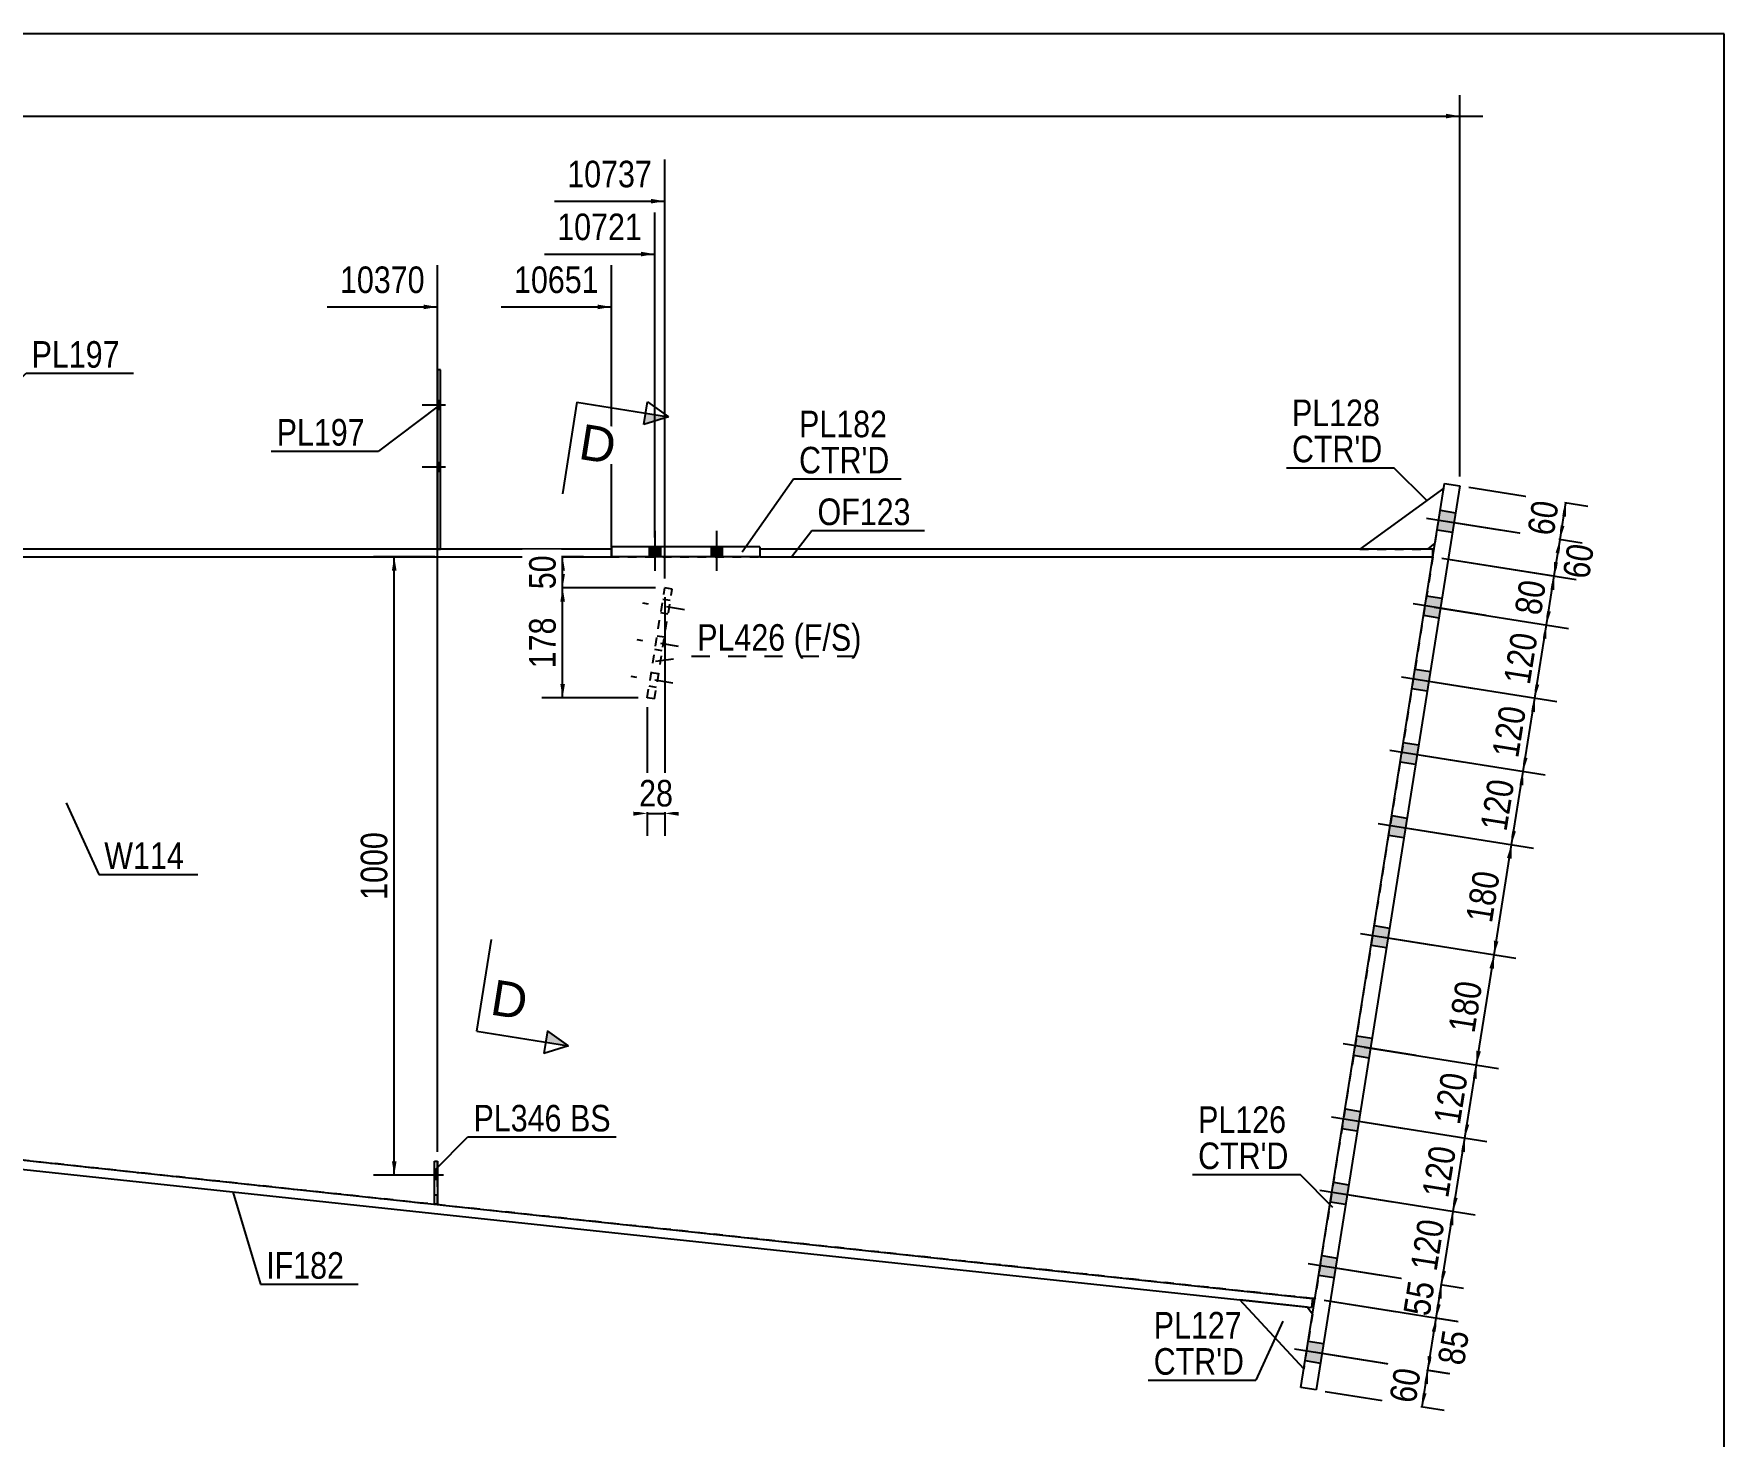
# Model space of a CAD drawing. Header units: millimetres. Extents: x -23 to 379, y -191 to 86.
# Drawn here: x 196.8 to 379.1, y -64.8 to 86.4 of the extents above; entities that cross this region are included whole.
import ezdxf

# ---------------------------------------------------------------- set-up
doc = ezdxf.new("R2010")
doc.units = ezdxf.units.MM
doc.linetypes.add('DXK_LINE_DOT1', pattern=[1.8814, 0.9407, -0.9407])
doc.linetypes.add('DXK_LINE_DOT2', pattern=[3.9198, 1.9599, -1.9599])
doc.styles.add('Arial', font='ARIAL.TTF', dxfattribs={"height": 0.2})
doc.styles.add('Arial Narrow', font='ARIALN.TTF', dxfattribs={"height": 0.2})

# ---------------------------------------------------------------- blocks, each defined once
blk = doc.blocks.new('Unknown-623515289-1211')
at = {"color": 5, "linetype": 'Continuous'}
for p, q in [((379.15, 86.38), (-20.85, 86.38)), ((379.15, -190.62), (379.15, 86.38))]:
    blk.add_line(p, q, dxfattribs=at)
blk = doc.blocks.new('Part-623515289-1287 - 1232')
at = {"color": 7, "linetype": 'DXK_LINE_DOT1'}
for p, q in [((240.04, -39.82), (240.04, -35.16)), ((240.04, -35.16), (240.37, -35.16)), ((240.37, -39.82), (240.37, -35.16)), ((240.37, -39.82), (240.04, -39.82))]:
    blk.add_line(p, q, dxfattribs=at)
blk = doc.blocks.new('Bolt-623515289-1240 - 1232')
at = {"linetype": 'Continuous'}
blk.add_hatch(color=3, dxfattribs=at).paths.add_polyline_path([(240.37, -37.16), (240.37, -36.22), (240.04, -36.22), (240.04, -37.16)])
at = {"color": 3, "linetype": 'Continuous'}
for p, q in [((240.37, -36.22), (240.04, -36.22)), ((241.01, -36.69), (238.81, -36.69)), ((240.37, -37.16), (240.04, -37.16))]:
    blk.add_line(p, q, dxfattribs=at)
blk = doc.blocks.new('Bolt-623515289-1322 - 1232')
at = {"linetype": 'Continuous'}
for points in [[(348.52, 35), (348.18, 32.9), (349.83, 32.64), (350.17, 34.74)], [(348.52, 35), (348.18, 32.9), (349.83, 32.64), (350.17, 34.74)], [(348.52, 35), (348.18, 32.9), (349.83, 32.64), (350.17, 34.74)], [(348.52, 35), (348.18, 32.9), (349.83, 32.64), (350.17, 34.74)], [(347.05, 25.79), (346.72, 23.68), (348.37, 23.42), (348.7, 25.52)], [(347.05, 25.79), (346.72, 23.68), (348.37, 23.42), (348.7, 25.52)], [(347.05, 25.79), (346.72, 23.68), (348.37, 23.42), (348.7, 25.52)], [(347.05, 25.79), (346.72, 23.68), (348.37, 23.42), (348.7, 25.52)], [(345.8, 17.89), (345.46, 15.78), (347.11, 15.52), (347.44, 17.62)], [(345.8, 17.89), (345.46, 15.78), (347.11, 15.52), (347.44, 17.62)], [(345.8, 17.89), (345.46, 15.78), (347.11, 15.52), (347.44, 17.62)], [(345.8, 17.89), (345.46, 15.78), (347.11, 15.52), (347.44, 17.62)], [(344.54, 9.98), (344.21, 7.88), (345.85, 7.62), (346.19, 9.72)], [(344.54, 9.98), (344.21, 7.88), (345.85, 7.62), (346.19, 9.72)], [(344.54, 9.98), (344.21, 7.88), (345.85, 7.62), (346.19, 9.72)], [(344.54, 9.98), (344.21, 7.88), (345.85, 7.62), (346.19, 9.72)], [(343.29, 2.08), (342.95, -0.02), (344.6, -0.28), (344.93, 1.82)], [(343.29, 2.08), (342.95, -0.02), (344.6, -0.28), (344.93, 1.82)], [(343.29, 2.08), (342.95, -0.02), (344.6, -0.28), (344.93, 1.82)], [(343.29, 2.08), (342.95, -0.02), (344.6, -0.28), (344.93, 1.82)], [(341.4, -9.78), (341.06, -11.89), (342.71, -12.15), (343.04, -10.04)], [(341.4, -9.78), (341.06, -11.89), (342.71, -12.15), (343.04, -10.04)], [(341.4, -9.78), (341.06, -11.89), (342.71, -12.15), (343.04, -10.04)], [(341.4, -9.78), (341.06, -11.89), (342.71, -12.15), (343.04, -10.04)], [(339.51, -21.65), (339.18, -23.76), (340.82, -24.02), (341.16, -21.91)], [(339.51, -21.65), (339.18, -23.76), (340.82, -24.02), (341.16, -21.91)], [(339.51, -21.65), (339.18, -23.76), (340.82, -24.02), (341.16, -21.91)], [(339.51, -21.65), (339.18, -23.76), (340.82, -24.02), (341.16, -21.91)], [(338.25, -29.55), (337.92, -31.66), (339.57, -31.92), (339.9, -29.82)], [(338.25, -29.55), (337.92, -31.66), (339.57, -31.92), (339.9, -29.82)], [(338.25, -29.55), (337.92, -31.66), (339.57, -31.92), (339.9, -29.82)], [(338.25, -29.55), (337.92, -31.66), (339.57, -31.92), (339.9, -29.82)], [(337, -37.45), (336.66, -39.56), (338.31, -39.82), (338.64, -37.72)], [(337, -37.45), (336.66, -39.56), (338.31, -39.82), (338.64, -37.72)], [(337, -37.45), (336.66, -39.56), (338.31, -39.82), (338.64, -37.72)], [(337, -37.45), (336.66, -39.56), (338.31, -39.82), (338.64, -37.72)], [(335.74, -45.36), (335.41, -47.46), (337.05, -47.72), (337.39, -45.62)], [(335.74, -45.36), (335.41, -47.46), (337.05, -47.72), (337.39, -45.62)], [(335.74, -45.36), (335.41, -47.46), (337.05, -47.72), (337.39, -45.62)], [(335.74, -45.36), (335.41, -47.46), (337.05, -47.72), (337.39, -45.62)], [(334.28, -54.57), (333.94, -56.68), (335.59, -56.94), (335.92, -54.83)], [(334.28, -54.57), (333.94, -56.68), (335.59, -56.94), (335.92, -54.83)], [(334.28, -54.57), (333.94, -56.68), (335.59, -56.94), (335.92, -54.83)], [(334.28, -54.57), (333.94, -56.68), (335.59, -56.94), (335.92, -54.83)]]:
    blk.add_hatch(color=3, dxfattribs=at).paths.add_polyline_path(points)
at = {"color": 3, "linetype": 'Continuous'}
for p, q in [((348.52, 35), (350.17, 34.74)), ((348.52, 35), (350.17, 34.74)), ((348.52, 35), (350.17, 34.74)), ((348.52, 35), (350.17, 34.74)), ((347.05, 34.16), (354.94, 32.9)), ((347.05, 34.16), (354.94, 32.9)), ((347.05, 34.16), (354.94, 32.9)), ((347.05, 34.16), (354.94, 32.9)), ((348.18, 32.9), (349.83, 32.64)), ((348.18, 32.9), (349.83, 32.64)), ((348.18, 32.9), (349.83, 32.64)), ((348.18, 32.9), (349.83, 32.64)), ((347.05, 25.79), (348.7, 25.52)), ((347.05, 25.79), (348.7, 25.52)), ((347.05, 25.79), (348.7, 25.52)), ((347.05, 25.79), (348.7, 25.52)), ((345.59, 24.94), (353.47, 23.69)), ((345.59, 24.94), (353.47, 23.69)), ((345.59, 24.94), (353.47, 23.69)), ((345.59, 24.94), (353.47, 23.69)), ((346.72, 23.68), (348.37, 23.42)), ((346.72, 23.68), (348.37, 23.42)), ((346.72, 23.68), (348.37, 23.42)), ((346.72, 23.68), (348.37, 23.42)), ((344.33, 17.04), (352.21, 15.79)), ((344.33, 17.04), (352.21, 15.79)), ((344.33, 17.04), (352.21, 15.79)), ((344.33, 17.04), (352.21, 15.79)), ((345.8, 17.89), (347.44, 17.62)), ((345.8, 17.89), (347.44, 17.62)), ((345.8, 17.89), (347.44, 17.62)), ((345.8, 17.89), (347.44, 17.62)), ((345.46, 15.78), (347.11, 15.52)), ((345.46, 15.78), (347.11, 15.52)), ((345.46, 15.78), (347.11, 15.52)), ((345.46, 15.78), (347.11, 15.52)), ((343.07, 9.14), (350.96, 7.88)), ((343.07, 9.14), (350.96, 7.88)), ((343.07, 9.14), (350.96, 7.88)), ((343.07, 9.14), (350.96, 7.88)), ((344.54, 9.98), (346.19, 9.72)), ((344.54, 9.98), (346.19, 9.72)), ((344.54, 9.98), (346.19, 9.72)), ((344.54, 9.98), (346.19, 9.72)), ((344.21, 7.88), (345.85, 7.62)), ((344.21, 7.88), (345.85, 7.62)), ((344.21, 7.88), (345.85, 7.62)), ((344.21, 7.88), (345.85, 7.62)), ((343.29, 2.08), (344.93, 1.82)), ((343.29, 2.08), (344.93, 1.82)), ((343.29, 2.08), (344.93, 1.82)), ((343.29, 2.08), (344.93, 1.82)), ((341.82, 1.24), (349.7, -0.02)), ((341.82, 1.24), (349.7, -0.02)), ((341.82, 1.24), (349.7, -0.02)), ((341.82, 1.24), (349.7, -0.02)), ((342.95, -0.02), (344.6, -0.28)), ((342.95, -0.02), (344.6, -0.28)), ((342.95, -0.02), (344.6, -0.28)), ((342.95, -0.02), (344.6, -0.28)), ((339.93, -10.63), (347.81, -11.88)), ((339.93, -10.63), (347.81, -11.88)), ((339.93, -10.63), (347.81, -11.88)), ((339.93, -10.63), (347.81, -11.88)), ((341.4, -9.78), (343.04, -10.04)), ((341.4, -9.78), (343.04, -10.04)), ((341.4, -9.78), (343.04, -10.04)), ((341.4, -9.78), (343.04, -10.04)), ((341.06, -11.89), (342.71, -12.15)), ((341.06, -11.89), (342.71, -12.15)), ((341.06, -11.89), (342.71, -12.15)), ((341.06, -11.89), (342.71, -12.15)), ((339.51, -21.65), (341.16, -21.91)), ((339.51, -21.65), (341.16, -21.91)), ((339.51, -21.65), (341.16, -21.91)), ((339.51, -21.65), (341.16, -21.91)), ((338.04, -22.5), (345.93, -23.75)), ((338.04, -22.5), (345.93, -23.75)), ((338.04, -22.5), (345.93, -23.75)), ((338.04, -22.5), (345.93, -23.75)), ((339.18, -23.76), (340.82, -24.02)), ((339.18, -23.76), (340.82, -24.02)), ((339.18, -23.76), (340.82, -24.02)), ((339.18, -23.76), (340.82, -24.02)), ((336.79, -30.4), (344.67, -31.65)), ((336.79, -30.4), (344.67, -31.65)), ((336.79, -30.4), (344.67, -31.65)), ((336.79, -30.4), (344.67, -31.65)), ((338.25, -29.55), (339.9, -29.82)), ((338.25, -29.55), (339.9, -29.82)), ((338.25, -29.55), (339.9, -29.82)), ((338.25, -29.55), (339.9, -29.82)), ((337.92, -31.66), (339.57, -31.92)), ((337.92, -31.66), (339.57, -31.92)), ((337.92, -31.66), (339.57, -31.92)), ((337.92, -31.66), (339.57, -31.92)), ((337, -37.45), (338.64, -37.72)), ((337, -37.45), (338.64, -37.72)), ((337, -37.45), (338.64, -37.72)), ((337, -37.45), (338.64, -37.72)), ((335.53, -38.3), (343.41, -39.55)), ((335.53, -38.3), (343.41, -39.55)), ((335.53, -38.3), (343.41, -39.55)), ((335.53, -38.3), (343.41, -39.55)), ((336.66, -39.56), (338.31, -39.82)), ((336.66, -39.56), (338.31, -39.82)), ((336.66, -39.56), (338.31, -39.82)), ((336.66, -39.56), (338.31, -39.82)), ((335.74, -45.36), (337.39, -45.62)), ((335.74, -45.36), (337.39, -45.62)), ((335.74, -45.36), (337.39, -45.62)), ((335.74, -45.36), (337.39, -45.62)), ((334.27, -46.2), (342.16, -47.46)), ((334.27, -46.2), (342.16, -47.46)), ((334.27, -46.2), (342.16, -47.46)), ((334.27, -46.2), (342.16, -47.46)), ((335.41, -47.46), (337.05, -47.72)), ((335.41, -47.46), (337.05, -47.72)), ((335.41, -47.46), (337.05, -47.72)), ((335.41, -47.46), (337.05, -47.72)), ((334.28, -54.57), (335.92, -54.83)), ((334.28, -54.57), (335.92, -54.83)), ((334.28, -54.57), (335.92, -54.83)), ((334.28, -54.57), (335.92, -54.83)), ((332.81, -55.42), (340.69, -56.67)), ((332.81, -55.42), (340.69, -56.67)), ((332.81, -55.42), (340.69, -56.67)), ((332.81, -55.42), (340.69, -56.67)), ((333.94, -56.68), (335.59, -56.94)), ((333.94, -56.68), (335.59, -56.94)), ((333.94, -56.68), (335.59, -56.94)), ((333.94, -56.68), (335.59, -56.94))]:
    blk.add_line(p, q, dxfattribs=at)
blk = doc.blocks.new('Part-623515289-1265 - 1232')
at = {"color": 2, "linetype": 'Continuous'}
for p, q in [((240.04, -39.82), (240.04, -35.16)), ((240.04, -35.16), (240.37, -35.16)), ((240.37, -35.16), (240.37, -39.82)), ((240.37, -39.82), (240.04, -39.82))]:
    blk.add_line(p, q, dxfattribs=at)
at = {"color": 7, "linetype": 'DXK_LINE_DOT1'}
blk.add_line((240.04, -38.82), (240.37, -38.82), dxfattribs=at)
blk = doc.blocks.new('Bolt-623515289-1241 - 1232')
at = {"color": 3, "linetype": 'DXK_LINE_DOT2'}
for p, q in [((240.37, -36.22), (240.04, -36.22)), ((241.01, -36.69), (238.81, -36.69)), ((240.37, -37.16), (240.04, -37.16))]:
    blk.add_line(p, q, dxfattribs=at)
blk = doc.blocks.new('Bolt-623515289-1313 - 1232')
at = {"linetype": 'Continuous'}
for points in [[(264.41, 31.07), (263.21, 31.07), (263.21, 30), (264.41, 30)], [(264.41, 31.07), (263.21, 31.07), (263.21, 30), (264.41, 30)], [(271.08, 31.07), (269.88, 31.07), (269.88, 30), (271.08, 30)], [(271.08, 31.07), (269.88, 31.07), (269.88, 30), (271.08, 30)]]:
    blk.add_hatch(color=3, dxfattribs=at).paths.add_polyline_path(points)
at = {"color": 3, "linetype": 'Continuous'}
for p, q in [((263.21, 31.07), (263.21, 30)), ((263.21, 31.07), (263.21, 30)), ((263.81, 32.8), (263.81, 28.47)), ((263.81, 32.8), (263.81, 28.47)), ((264.41, 31.07), (264.41, 30)), ((264.41, 31.07), (264.41, 30)), ((269.88, 31.07), (269.88, 30)), ((269.88, 31.07), (269.88, 30)), ((270.48, 32.8), (270.48, 28.47)), ((270.48, 32.8), (270.48, 28.47)), ((271.08, 31.07), (271.08, 30)), ((271.08, 31.07), (271.08, 30))]:
    blk.add_line(p, q, dxfattribs=at)
blk = doc.blocks.new('Bolt-623515289-1242 - 1232')
at = {"linetype": 'Continuous'}
for points in [[(240.71, 45.87), (240.71, 46.8), (240.37, 46.8), (240.37, 45.87)], [(240.71, 45.87), (240.71, 46.8), (240.37, 46.8), (240.37, 45.87)], [(240.71, 39.2), (240.71, 40.13), (240.37, 40.13), (240.37, 39.2)], [(240.71, 39.2), (240.71, 40.13), (240.37, 40.13), (240.37, 39.2)]]:
    blk.add_hatch(color=3, dxfattribs=at).paths.add_polyline_path(points)
at = {"color": 3, "linetype": 'Continuous'}
for p, q in [((241.24, 46.33), (238.71, 46.33)), ((241.24, 46.33), (238.71, 46.33)), ((240.71, 46.8), (240.37, 46.8)), ((240.71, 46.8), (240.37, 46.8)), ((240.71, 45.87), (240.37, 45.87)), ((240.71, 45.87), (240.37, 45.87)), ((240.71, 40.13), (240.37, 40.13)), ((240.71, 40.13), (240.37, 40.13)), ((241.24, 39.67), (238.71, 39.67)), ((241.24, 39.67), (238.71, 39.67)), ((240.71, 39.2), (240.37, 39.2)), ((240.71, 39.2), (240.37, 39.2))]:
    blk.add_line(p, q, dxfattribs=at)
blk = doc.blocks.new('Part-623515289-1309 - 1232')
at = {"color": 2, "linetype": 'Continuous'}
for p, q in [((240.71, 50.13), (240.37, 50.13)), ((240.37, 50.13), (240.37, 30.8)), ((240.71, 30.8), (240.71, 50.13))]:
    blk.add_line(p, q, dxfattribs=at)
at = {"color": 7, "linetype": 'DXK_LINE_DOT1'}
blk.add_line((240.37, 30.8), (240.71, 30.8), dxfattribs=at)
blk = doc.blocks.new('Part-623515289-1389 - 1232')
at = {"color": 2, "linetype": 'Continuous'}
for p, q in [((347.72, 30.8), (275.14, 30.8)), ((275.14, 30), (347.72, 30)), ((347.72, 30), (347.72, 30.8))]:
    blk.add_line(p, q, dxfattribs=at)
at = {"color": 7, "linetype": 'DXK_LINE_DOT1'}
blk.add_line((275.14, 30.8), (275.14, 30), dxfattribs=at)
blk = doc.blocks.new('Part-623515289-1411 - 1232')
at = {"color": 2, "linetype": 'Continuous'}
for p, q in [((153.2, 30.8), (149.87, 30.8)), ((149.87, 30.8), (149.87, 30)), ((149.87, 30), (153.2, 30)), ((164.85, 30.8), (153.3, 30.8)), ((153.3, 30), (164.85, 30)), ((259.14, 30.8), (164.95, 30.8)), ((164.95, 30), (259.14, 30))]:
    blk.add_line(p, q, dxfattribs=at)
at = {"color": 7, "linetype": 'DXK_LINE_DOT1'}
blk.add_line((259.14, 30), (259.14, 30.8), dxfattribs=at)
blk = doc.blocks.new('Part-623515289-1455 - 1232')
at = {"color": 7, "linetype": 'DXK_LINE_DOT1'}
for p, q in [((164.95, 30), (347.72, 30)), ((347.72, 30), (335, -50)), ((164.95, -31.77), (335, -49.99)), ((334.75, -49.98), (164.95, -31.78))]:
    blk.add_line(p, q, dxfattribs=at)
at = {"color": 2, "linetype": 'Continuous'}
blk.add_line((335, -50), (334.75, -49.98), dxfattribs=at)
blk = doc.blocks.new('Part-623515289-1574 - 1232')
at = {"color": 2, "linetype": 'Continuous'}
for p, q in [((333.48, -59.58), (348.98, 37.9)), ((350.63, 37.64), (335.13, -59.84)), ((348.98, 37.9), (350.63, 37.64)), ((335.13, -59.84), (333.48, -59.58))]:
    blk.add_line(p, q, dxfattribs=at)
blk = doc.blocks.new('Part-623515289-1632 - 1232')
at = {"color": 2, "linetype": 'Continuous'}
for p, q in [((348.9, 37.38), (339.85, 30.8)), ((347.18, 30.8), (347.96, 31.46))]:
    blk.add_line(p, q, dxfattribs=at)
at = {"color": 7, "linetype": 'DXK_LINE_DOT1'}
for p, q in [((347.96, 31.46), (348.9, 37.38)), ((339.85, 30.8), (347.18, 30.8))]:
    blk.add_line(p, q, dxfattribs=at)
blk = doc.blocks.new('Part-623515289-1521 - 1232')
at = {"color": 2, "linetype": 'Continuous'}
for p, q in [((168.39, -32.14), (168.28, -33.14)), ((168.39, -32.14), (334.75, -49.98)), ((168.28, -33.14), (334.64, -50.97)), ((334.75, -49.98), (334.64, -50.97))]:
    blk.add_line(p, q, dxfattribs=at)
blk = doc.blocks.new('Part-623515289-1603 - 1232')
at = {"color": 2, "linetype": 'Continuous'}
for p, q in [((333.8, -57.58), (326.89, -50.14)), ((334.18, -50.93), (326.89, -50.14)), ((334.74, -51.66), (334.18, -50.93))]:
    blk.add_line(p, q, dxfattribs=at)
at = {"color": 7, "linetype": 'DXK_LINE_DOT1'}
blk.add_line((334.74, -51.66), (333.8, -57.58), dxfattribs=at)
blk = doc.blocks.new('Part-623515289-1869 - 1232')
at = {"color": 2, "linetype": 'Continuous'}
for p, q in [((275.14, 31.07), (259.14, 31.07)), ((259.14, 31.07), (259.14, 30)), ((275.14, 31.07), (275.14, 30)), ((275.14, 30), (259.14, 30))]:
    blk.add_line(p, q, dxfattribs=at)
blk = doc.blocks.new('Bolt-623515289-1942 - 1232')
at = {"color": 3, "linetype": 'DXK_LINE_DOT2'}
for p, q in [((267.01, 24.27), (262.53, 24.99)), ((265.25, 23.81), (264.46, 23.94)), ((265.48, 25.26), (264.69, 25.39)), ((266.38, 20.32), (261.9, 21.04)), ((264.85, 21.31), (264.06, 21.43)), ((264.62, 19.86), (263.83, 19.99)), ((265.75, 16.37), (261.27, 17.09)), ((264.22, 17.36), (263.43, 17.48)), ((263.99, 15.91), (263.2, 16.04))]:
    blk.add_line(p, q, dxfattribs=at)
blk = doc.blocks.new('Part-623515289-2008 - 1232')
at = {"color": 7, "linetype": 'DXK_LINE_DOT1'}
for p, q in [((263, 14.79), (264.89, 26.64)), ((263.79, 14.66), (265.68, 26.51)), ((265.68, 26.51), (264.89, 26.64)), ((263.79, 14.66), (263, 14.79))]:
    blk.add_line(p, q, dxfattribs=at)
blk = doc.blocks.new('StraightDimension-623515289-6041 - 1232')
at = {"linetype": 'Continuous'}
for points in [[(360.96, 30.43), (361.44, 31.87), (361.45, 30.35)], [(361.29, 29.36), (360.81, 27.92), (360.8, 29.44)]]:
    blk.add_hatch(color=7, dxfattribs=at).paths.add_polyline_path(points)
at = {"color": 7, "linetype": 'Continuous'}
for p, q in [((349.34, 33.79), (363.66, 31.52)), ((360.81, 27.92), (361.44, 31.87)), ((348.71, 29.84), (363.03, 27.57))]:
    blk.add_line(p, q, dxfattribs=at)
at = {"color": 0}
blk.add_wipeout([(365.8, 31.61), (361.65, 32.27), (360.89, 27.47), (365.04, 26.81)], dxfattribs=at)
at = {"color": 3, "style": 'Arial Narrow'}
blk.add_text('60', height=2.863, rotation=80.9647, dxfattribs=at).set_placement((364.54, 27.5))
blk = doc.blocks.new('StraightDimension-623515289-6043 - 1232')
at = {"linetype": 'Continuous'}
for points in [[(359.49, 21.2), (359.97, 22.65), (359.98, 21.13)], [(359.2, 16.19), (358.72, 14.75), (358.71, 16.27)]]:
    blk.add_hatch(color=7, dxfattribs=at).paths.add_polyline_path(points)
at = {"color": 7, "linetype": 'Continuous'}
for p, q in [((347.87, 24.57), (362.34, 22.27)), ((358.72, 14.75), (359.97, 22.65)), ((346.62, 16.68), (361.09, 14.37))]:
    blk.add_line(p, q, dxfattribs=at)
at = {"color": 0}
blk.add_wipeout([(359.72, 22.02), (355.57, 22.68), (354.52, 16.08), (358.67, 15.42)], dxfattribs=at)
at = {"color": 3, "style": 'Arial Narrow'}
blk.add_text('120', height=2.863, rotation=80.9647, dxfattribs=at).set_placement((358.17, 16.11))
blk = doc.blocks.new('StraightDimension-623515289-6040 - 1232')
at = {"linetype": 'Continuous'}
for points in [[(361.58, 34.38), (362.07, 35.82), (362.08, 34.3)], [(361.92, 33.31), (361.44, 31.87), (361.43, 33.39)]]:
    blk.add_hatch(color=7, dxfattribs=at).paths.add_polyline_path(points)
at = {"color": 7, "linetype": 'Continuous'}
for p, q in [((351.61, 37.48), (364.44, 35.44)), ((361.44, 31.87), (362.07, 35.82)), ((349.34, 33.79), (363.81, 31.49))]:
    blk.add_line(p, q, dxfattribs=at)
at = {"color": 0}
blk.add_wipeout([(361.99, 36.27), (357.84, 36.93), (357.08, 32.13), (361.22, 31.47)], dxfattribs=at)
at = {"color": 3, "style": 'Arial Narrow'}
blk.add_text('60', height=2.863, rotation=80.9647, dxfattribs=at).set_placement((360.73, 32.16))
blk = doc.blocks.new('StraightDimension-623515289-6045 - 1232')
at = {"linetype": 'Continuous'}
for points in [[(356.98, 5.41), (357.46, 6.85), (357.47, 5.33)], [(356.69, 0.39), (356.2, -1.05), (356.19, 0.47)]]:
    blk.add_hatch(color=7, dxfattribs=at).paths.add_polyline_path(points)
at = {"color": 7, "linetype": 'Continuous'}
for p, q in [((345.36, 8.77), (359.83, 6.47)), ((356.2, -1.05), (357.46, 6.85)), ((344.1, 0.87), (358.57, -1.43))]:
    blk.add_line(p, q, dxfattribs=at)
at = {"color": 0}
blk.add_wipeout([(357.21, 6.22), (353.06, 6.88), (352.01, 0.28), (356.16, -0.38)], dxfattribs=at)
at = {"color": 3, "style": 'Arial Narrow'}
blk.add_text('120', height=2.863, rotation=80.9647, dxfattribs=at).set_placement((355.66, 0.31))
blk = doc.blocks.new('StraightDimension-623515289-12055 - 1232')
at = {"linetype": 'Continuous'}
blk.add_hatch(color=7, dxfattribs=at).paths.add_polyline_path([(262.31, 62.88), (263.81, 62.63), (262.31, 62.38)])
at = {"color": 7, "linetype": 'Continuous'}
for p, q in [((263.81, 32.07), (263.81, 67.13)), ((251.92, 62.63), (263.81, 62.63))]:
    blk.add_line(p, q, dxfattribs=at)
at = {"color": 0}
blk.add_wipeout([(263.03, 63.53), (263.03, 67.73), (252.69, 67.73), (252.69, 63.53)], dxfattribs=at)
at = {"color": 3, "style": 'Arial Narrow'}
blk.add_text('10721', height=2.863, dxfattribs=at).set_placement((253.29, 64.13))
blk = doc.blocks.new('StraightDimension-623515289-12056 - 1232')
at = {"linetype": 'Continuous'}
blk.add_hatch(color=7, dxfattribs=at).paths.add_polyline_path([(257.64, 57.18), (259.14, 56.93), (257.64, 56.68)])
at = {"color": 7, "linetype": 'Continuous'}
for p, q in [((259.14, 31), (259.14, 61.43)), ((247.25, 56.93), (259.14, 56.93))]:
    blk.add_line(p, q, dxfattribs=at)
at = {"color": 0}
blk.add_wipeout([(258.37, 57.83), (258.37, 62.03), (248.03, 62.03), (248.03, 57.83)], dxfattribs=at)
at = {"color": 3, "style": 'Arial Narrow'}
blk.add_text('10651', height=2.863, dxfattribs=at).set_placement((248.63, 58.43))
blk = doc.blocks.new('StraightDimension-623515289-12057 - 1232')
at = {"linetype": 'Continuous'}
blk.add_hatch(color=7, dxfattribs=at).paths.add_polyline_path([(238.87, 57.18), (240.37, 56.93), (238.87, 56.68)])
at = {"color": 7, "linetype": 'Continuous'}
for p, q in [((240.37, -34.16), (240.37, 61.43)), ((228.48, 56.93), (240.37, 56.93))]:
    blk.add_line(p, q, dxfattribs=at)
at = {"color": 0}
blk.add_wipeout([(239.6, 57.83), (239.6, 62.03), (229.26, 62.03), (229.26, 57.83)], dxfattribs=at)
at = {"color": 3, "style": 'Arial Narrow'}
blk.add_text('10370', height=2.863, dxfattribs=at).set_placement((229.86, 58.43))
blk = doc.blocks.new('StraightDimension-623515289-6215 - 1232')
at = {"linetype": 'Continuous'}
for points in [[(253.62, 25.14), (253.87, 26.64), (254.12, 25.14)], [(254.12, 16.29), (253.87, 14.79), (253.62, 16.29)]]:
    blk.add_hatch(color=7, dxfattribs=at).paths.add_polyline_path(points)
at = {"color": 7, "linetype": 'Continuous'}
for p, q in [((263.89, 26.64), (251.62, 26.64)), ((253.87, 14.79), (253.87, 26.64)), ((262, 14.79), (251.62, 14.79))]:
    blk.add_line(p, q, dxfattribs=at)
at = {"color": 0}
blk.add_wipeout([(253.72, 24.05), (249.52, 24.05), (249.52, 17.37), (253.72, 17.37)], dxfattribs=at)
at = {"color": 3, "style": 'Arial Narrow'}
blk.add_text('178', height=2.863, rotation=90.0002, dxfattribs=at).set_placement((253.12, 17.97))
blk = doc.blocks.new('StraightDimension-623515289-6050 - 1232')
at = {"linetype": 'Continuous'}
for points in [[(349.43, -42.04), (349.92, -40.59), (349.93, -42.11)], [(349.14, -47.05), (348.66, -48.49), (348.65, -46.97)]]:
    blk.add_hatch(color=7, dxfattribs=at).paths.add_polyline_path(points)
at = {"color": 7, "linetype": 'Continuous'}
for p, q in [((337.82, -38.67), (352.29, -40.97)), ((348.66, -48.49), (349.92, -40.59)), ((336.56, -46.57), (351.03, -48.87))]:
    blk.add_line(p, q, dxfattribs=at)
at = {"color": 0}
blk.add_wipeout([(349.66, -41.22), (345.52, -40.56), (344.47, -47.16), (348.61, -47.82)], dxfattribs=at)
at = {"color": 3, "style": 'Arial Narrow'}
blk.add_text('120', height=2.863, rotation=80.9647, dxfattribs=at).set_placement((348.12, -47.13))
blk = doc.blocks.new('StraightDimension-623515289-2644 - 1232')
at = {"linetype": 'Continuous'}
blk.add_hatch(color=7, dxfattribs=at).paths.add_polyline_path([(349.13, 77.76), (350.63, 77.51), (349.13, 77.26)])
at = {"color": 7, "linetype": 'Continuous'}
for p, q in [((350.63, 38.64), (350.63, 79.76)), ((-1.33, 77.51), (350.63, 77.51)), ((350.63, 77.51), (353.13, 77.51))]:
    blk.add_line(p, q, dxfattribs=at)
blk = doc.blocks.new('StraightDimension-623515289-6214 - 1232')
at = {"linetype": 'Continuous'}
for points in [[(253.62, 28.5), (253.87, 30), (254.12, 28.5)], [(254.12, 28.14), (253.87, 26.64), (253.62, 28.14)]]:
    blk.add_hatch(color=7, dxfattribs=at).paths.add_polyline_path(points)
at = {"color": 7, "linetype": 'Continuous'}
for p, q in [((256.13, 30), (251.62, 30)), ((253.87, 26.64), (253.87, 30)), ((263.89, 26.64), (251.62, 26.64))]:
    blk.add_line(p, q, dxfattribs=at)
at = {"color": 0}
blk.add_wipeout([(253.72, 30.75), (249.52, 30.75), (249.52, 25.89), (253.72, 25.89)], dxfattribs=at)
at = {"color": 3, "style": 'Arial Narrow'}
blk.add_text('50', height=2.863, rotation=90.0002, dxfattribs=at).set_placement((253.12, 26.49))
blk = doc.blocks.new('StraightDimension-623515289-6042 - 1232')
at = {"linetype": 'Continuous'}
for points in [[(360.33, 26.48), (360.81, 27.92), (360.82, 26.4)], [(360.45, 24.09), (359.97, 22.65), (359.96, 24.17)]]:
    blk.add_hatch(color=7, dxfattribs=at).paths.add_polyline_path(points)
at = {"color": 7, "linetype": 'Continuous'}
for p, q in [((348.71, 29.84), (363.18, 27.54)), ((359.97, 22.65), (360.81, 27.92)), ((347.87, 24.57), (362.34, 22.27))]:
    blk.add_line(p, q, dxfattribs=at)
at = {"color": 0}
blk.add_wipeout([(360.62, 27.7), (356.48, 28.36), (355.71, 23.57), (359.86, 22.91)], dxfattribs=at)
at = {"color": 3, "style": 'Arial Narrow'}
blk.add_text('80', height=2.863, rotation=80.9647, dxfattribs=at).set_placement((359.36, 23.59))
blk = doc.blocks.new('StraightDimension-623515289-6044 - 1232')
at = {"linetype": 'Continuous'}
for points in [[(358.23, 13.31), (358.72, 14.75), (358.73, 13.23)], [(357.94, 8.29), (357.46, 6.85), (357.45, 8.37)]]:
    blk.add_hatch(color=7, dxfattribs=at).paths.add_polyline_path(points)
at = {"color": 7, "linetype": 'Continuous'}
for p, q in [((346.62, 16.68), (361.09, 14.37)), ((357.46, 6.85), (358.72, 14.75)), ((345.36, 8.77), (359.83, 6.47))]:
    blk.add_line(p, q, dxfattribs=at)
at = {"color": 0}
blk.add_wipeout([(358.47, 14.13), (354.32, 14.78), (353.27, 8.18), (357.42, 7.52)], dxfattribs=at)
at = {"color": 3, "style": 'Arial Narrow'}
blk.add_text('120', height=2.863, rotation=80.9647, dxfattribs=at).set_placement((356.92, 8.21))
blk = doc.blocks.new('StraightDimension-623515289-6046 - 1232')
at = {"linetype": 'Continuous'}
for points in [[(355.72, -2.49), (356.2, -1.05), (356.22, -2.57)], [(354.8, -11.48), (354.32, -12.92), (354.3, -11.4)]]:
    blk.add_hatch(color=7, dxfattribs=at).paths.add_polyline_path(points)
at = {"color": 7, "linetype": 'Continuous'}
for p, q in [((344.1, 0.87), (358.57, -1.43)), ((354.32, -12.92), (356.2, -1.05)), ((342.22, -11), (356.69, -13.3))]:
    blk.add_line(p, q, dxfattribs=at)
at = {"color": 0}
blk.add_wipeout([(355.64, -3.66), (351.49, -3), (350.44, -9.6), (354.59, -10.26)], dxfattribs=at)
at = {"color": 3, "style": 'Arial Narrow'}
blk.add_text('180', height=2.863, rotation=80.9647, dxfattribs=at).set_placement((354.09, -9.58))
blk = doc.blocks.new('StraightDimension-623515289-6047 - 1232')
at = {"linetype": 'Continuous'}
for points in [[(353.83, -14.36), (354.32, -12.92), (354.33, -14.44)], [(352.91, -23.35), (352.43, -24.79), (352.42, -23.27)]]:
    blk.add_hatch(color=7, dxfattribs=at).paths.add_polyline_path(points)
at = {"color": 7, "linetype": 'Continuous'}
for p, q in [((342.22, -11), (356.69, -13.3)), ((352.43, -24.79), (354.32, -12.92)), ((340.33, -22.87), (354.8, -25.17))]:
    blk.add_line(p, q, dxfattribs=at)
at = {"color": 0}
blk.add_wipeout([(353.75, -15.53), (349.6, -14.87), (348.55, -21.47), (352.7, -22.13)], dxfattribs=at)
at = {"color": 3, "style": 'Arial Narrow'}
blk.add_text('180', height=2.863, rotation=80.9647, dxfattribs=at).set_placement((352.2, -21.45))
blk = doc.blocks.new('StraightDimension-623515289-6048 - 1232')
at = {"linetype": 'Continuous'}
for points in [[(351.95, -26.23), (352.43, -24.79), (352.44, -26.31)], [(351.65, -31.25), (351.17, -32.69), (351.16, -31.17)]]:
    blk.add_hatch(color=7, dxfattribs=at).paths.add_polyline_path(points)
at = {"color": 7, "linetype": 'Continuous'}
for p, q in [((340.33, -22.87), (354.8, -25.17)), ((351.17, -32.69), (352.43, -24.79)), ((339.07, -30.77), (353.54, -33.07))]:
    blk.add_line(p, q, dxfattribs=at)
at = {"color": 0}
blk.add_wipeout([(352.18, -25.42), (348.03, -24.76), (346.98, -31.36), (351.13, -32.02)], dxfattribs=at)
at = {"color": 3, "style": 'Arial Narrow'}
blk.add_text('120', height=2.863, rotation=80.9647, dxfattribs=at).set_placement((350.63, -31.33))
blk = doc.blocks.new('StraightDimension-623515289-6049 - 1232')
at = {"linetype": 'Continuous'}
for points in [[(350.69, -34.13), (351.17, -32.69), (351.18, -34.21)], [(350.4, -39.15), (349.92, -40.59), (349.9, -39.07)]]:
    blk.add_hatch(color=7, dxfattribs=at).paths.add_polyline_path(points)
at = {"color": 7, "linetype": 'Continuous'}
for p, q in [((339.07, -30.77), (353.54, -33.07)), ((349.92, -40.59), (351.17, -32.69)), ((337.82, -38.67), (352.29, -40.97))]:
    blk.add_line(p, q, dxfattribs=at)
at = {"color": 0}
blk.add_wipeout([(350.92, -33.32), (346.77, -32.66), (345.72, -39.26), (349.87, -39.92)], dxfattribs=at)
at = {"color": 3, "style": 'Arial Narrow'}
blk.add_text('120', height=2.863, rotation=80.9647, dxfattribs=at).set_placement((349.37, -39.23))
blk = doc.blocks.new('StraightDimension-623515289-6051 - 1232')
at = {"linetype": 'Continuous'}
for points in [[(348.18, -49.94), (348.66, -48.49), (348.67, -50.01)], [(348.57, -50.64), (348.09, -52.09), (348.08, -50.57)]]:
    blk.add_hatch(color=7, dxfattribs=at).paths.add_polyline_path(points)
at = {"color": 7, "linetype": 'Continuous'}
for p, q in [((336.56, -46.57), (351.03, -48.87)), ((348.09, -52.09), (348.66, -48.49)), ((335.99, -50.16), (350.46, -52.46))]:
    blk.add_line(p, q, dxfattribs=at)
at = {"color": 0}
blk.add_wipeout([(348.61, -47.87), (344.46, -47.21), (343.7, -52), (347.84, -52.66)], dxfattribs=at)
at = {"color": 3, "style": 'Arial Narrow'}
blk.add_text('55', height=2.863, rotation=80.9647, dxfattribs=at).set_placement((347.35, -51.98))
blk = doc.blocks.new('StraightDimension-623515289-6052 - 1232')
at = {"linetype": 'Continuous'}
for points in [[(347.61, -53.53), (348.09, -52.09), (348.1, -53.61)], [(347.68, -56.26), (347.19, -57.71), (347.18, -56.19)]]:
    blk.add_hatch(color=7, dxfattribs=at).paths.add_polyline_path(points)
at = {"color": 7, "linetype": 'Continuous'}
for p, q in [((335.99, -50.16), (350.31, -52.44)), ((347.19, -57.71), (348.09, -52.09)), ((335.1, -55.78), (349.42, -58.06))]:
    blk.add_line(p, q, dxfattribs=at)
at = {"color": 0}
blk.add_wipeout([(352.32, -53.18), (348.17, -52.52), (347.41, -57.32), (351.56, -57.98)], dxfattribs=at)
at = {"color": 3, "style": 'Arial Narrow'}
blk.add_text('85', height=2.863, rotation=80.9647, dxfattribs=at).set_placement((351.06, -57.29))
blk = doc.blocks.new('StraightDimension-623515289-6053 - 1232')
at = {"linetype": 'Continuous'}
for points in [[(346.71, -59.15), (347.19, -57.71), (347.21, -59.23)], [(347.05, -60.22), (346.57, -61.66), (346.55, -60.14)]]:
    blk.add_hatch(color=7, dxfattribs=at).paths.add_polyline_path(points)
at = {"color": 7, "linetype": 'Continuous'}
for p, q in [((335.1, -55.78), (349.56, -58.08)), ((346.57, -61.66), (347.19, -57.71)), ((336.11, -60), (348.94, -62.04))]:
    blk.add_line(p, q, dxfattribs=at)
at = {"color": 0}
blk.add_wipeout([(347.11, -57.26), (342.97, -56.6), (342.2, -61.4), (346.35, -62.06)], dxfattribs=at)
at = {"color": 3, "style": 'Arial Narrow'}
blk.add_text('60', height=2.863, rotation=80.9647, dxfattribs=at).set_placement((345.85, -61.37))
blk = doc.blocks.new('StraightDimension-623515289-6202 - 1232')
at = {"linetype": 'Continuous'}
for points in [[(235.46, 28.5), (235.71, 30), (235.96, 28.5)], [(235.96, -35.19), (235.71, -36.69), (235.46, -35.19)]]:
    blk.add_hatch(color=7, dxfattribs=at).paths.add_polyline_path(points)
at = {"color": 7, "linetype": 'Continuous'}
for p, q in [((240.09, 30), (233.46, 30)), ((235.71, -36.69), (235.71, 30)), ((240.09, -36.69), (233.46, -36.69))]:
    blk.add_line(p, q, dxfattribs=at)
at = {"color": 0}
blk.add_wipeout([(235.56, 0.91), (231.36, 0.91), (231.36, -7.6), (235.56, -7.6)], dxfattribs=at)
at = {"color": 3, "style": 'Arial Narrow'}
blk.add_text('1000', height=2.863, rotation=90.0002, dxfattribs=at).set_placement((234.96, -7))
blk = doc.blocks.new('StraightDimension-623515289-12054 - 1232')
at = {"linetype": 'Continuous'}
blk.add_hatch(color=7, dxfattribs=at).paths.add_polyline_path([(263.39, 68.58), (264.89, 68.33), (263.39, 68.08)])
at = {"color": 7, "linetype": 'Continuous'}
for p, q in [((264.89, 27.64), (264.89, 72.83)), ((253, 68.33), (264.89, 68.33))]:
    blk.add_line(p, q, dxfattribs=at)
at = {"color": 0}
blk.add_wipeout([(264.11, 69.23), (264.11, 73.43), (253.77, 73.43), (253.77, 69.23)], dxfattribs=at)
at = {"color": 3, "style": 'Arial Narrow'}
blk.add_text('10737', height=2.863, dxfattribs=at).set_placement((254.37, 69.83))
blk = doc.blocks.new('StraightDimension-623515289-13665 - 1232')
at = {"linetype": 'Continuous'}
for points in [[(261.5, 2.57), (263, 2.32), (261.5, 2.07)], [(266.39, 2.07), (264.89, 2.32), (266.39, 2.57)]]:
    blk.add_hatch(color=7, dxfattribs=at).paths.add_polyline_path(points)
at = {"color": 7, "linetype": 'Continuous'}
for p, q in [((264.89, 25.64), (264.89, -0.08)), ((263, 13.79), (263, -0.08)), ((263, 2.32), (264.89, 2.32))]:
    blk.add_line(p, q, dxfattribs=at)
at = {"color": 0}
blk.add_wipeout([(266.37, 2.47), (266.37, 6.67), (261.52, 6.67), (261.52, 2.47)], dxfattribs=at)
at = {"color": 3, "style": 'Arial Narrow'}
blk.add_text('28', height=2.863, dxfattribs=at).set_placement((262.12, 3.07))
blk = doc.blocks.new('Mark-623515289-1570 - 1232')
at = {"color": 7, "linetype": 'Continuous'}
blk.add_line((336.95, -40.17), (333.41, -36.63), dxfattribs=at)
at = {"color": 0}
blk.add_wipeout([(331.91, -32.13), (331.91, -29.13), (322.41, -29.13), (322.41, -32.13)], dxfattribs=at)
blk.add_wipeout([(331.91, -32.13), (331.91, -29.13), (322.41, -29.13), (322.41, -32.13)], dxfattribs=at)
blk.add_wipeout([(332.16, -36.03), (332.16, -33.03), (322.41, -33.03), (322.41, -36.03)], dxfattribs=at)
blk.add_wipeout([(332.16, -36.03), (332.16, -33.03), (322.41, -33.03), (322.41, -36.03)], dxfattribs=at)
at = {"color": 7, "linetype": 'Continuous'}
blk.add_line((321.81, -36.63), (333.41, -36.63), dxfattribs=at)
at = {"color": 3, "style": 'Arial Narrow'}
blk.add_text('PL126', height=2.863, dxfattribs=at).set_placement((322.41, -32.13))
at = {"color": 1, "style": 'Arial Narrow'}
blk.add_text("CTR'D", height=2.863, dxfattribs=at).set_placement((322.41, -36.03))
blk = doc.blocks.new('SectionMark-623515289-8334 - 1232')
at = {"linetype": 'Continuous'}
for points in [[(262.62, 44.24), (262.82, 45.48), (265.29, 45.08)], [(252.03, -22.34), (252.23, -21.11), (254.5, -22.73)]]:
    blk.add_hatch(color=30, dxfattribs=at).paths.add_polyline_path(points)
at = {"color": 30, "linetype": 'Continuous'}
for p, q in [((262.62, 44.24), (263.02, 46.71)), ((263.02, 46.71), (265.29, 45.08)), ((265.29, 45.08), (262.62, 44.24)), ((244.62, -21.16), (254.5, -22.73)), ((252.23, -21.11), (251.83, -23.58)), ((254.5, -22.73), (252.23, -21.11)), ((254.5, -22.73), (251.83, -23.58))]:
    blk.add_line(p, q, dxfattribs=at)
at = {"color": 0, "linetype": 'Continuous'}
for points in [[(259.26, 39.97), (259.89, 43.92), (256.09, 44.52), (255.46, 40.57)], [(249.73, -19.95), (250.36, -16), (246.55, -15.39), (245.93, -19.34)]]:
    blk.add_wipeout(points, dxfattribs=at)
at = {"color": 30, "linetype": 'Continuous'}
for p, q in [((255.41, 46.65), (253.84, 36.78)), ((255.41, 46.65), (265.29, 45.08)), ((244.62, -21.16), (246.2, -11.29))]:
    blk.add_line(p, q, dxfattribs=at)
at = {"color": 96, "linetype": 'Continuous', "style": 'Arial'}
for p in [(255.46, 40.57), (245.93, -19.34)]:
    blk.add_text('D', height=3.82, rotation=-9.0413, dxfattribs=at).set_placement(p)
blk = doc.blocks.new('Mark-623515289-1305 - 1232')
at = {"color": 7, "linetype": 'Continuous'}
blk.add_line((240.46, 46.24), (234.03, 41.38), dxfattribs=at)
at = {"color": 0}
blk.add_wipeout([(232.53, 41.98), (232.53, 44.98), (223.03, 44.98), (223.03, 41.98)], dxfattribs=at)
blk.add_wipeout([(232.53, 41.98), (232.53, 44.98), (223.03, 44.98), (223.03, 41.98)], dxfattribs=at)
at = {"color": 7, "linetype": 'Continuous'}
blk.add_line((222.43, 41.38), (234.03, 41.38), dxfattribs=at)
at = {"color": 3, "style": 'Arial Narrow'}
blk.add_text('PL197', height=2.863, dxfattribs=at).set_placement((223.03, 41.98))
blk = doc.blocks.new('MarkSet-623515289-2673 - 1232')
at = {"color": 0}
blk.add_wipeout([(253.77, -31.97), (253.77, -28.97), (244.26, -28.97), (244.26, -31.97)], dxfattribs=at)
blk.add_wipeout([(253.77, -31.97), (253.77, -28.97), (244.26, -28.97), (244.26, -31.97)], dxfattribs=at)
at = {"color": 7, "linetype": 'Continuous'}
blk.add_line((240.13, -36.11), (243.66, -32.57), dxfattribs=at)
at = {"color": 3, "style": 'Arial Narrow'}
blk.add_text('PL346', height=2.863, dxfattribs=at).set_placement((244.26, -31.97))
at = {"color": 0}
blk.add_wipeout([(259.05, -31.97), (259.05, -28.97), (254.67, -28.97), (254.67, -31.97)], dxfattribs=at)
blk.add_wipeout([(259.05, -31.97), (259.05, -28.97), (254.67, -28.97), (254.67, -31.97)], dxfattribs=at)
at = {"color": 7, "linetype": 'Continuous'}
blk.add_line((243.66, -32.57), (259.65, -32.57), dxfattribs=at)
at = {"color": 3, "style": 'Arial Narrow'}
blk.add_text('BS', height=2.863, dxfattribs=at).set_placement((254.67, -31.97))
blk = doc.blocks.new('Mark-623515289-1385 - 1232')
at = {"color": 0}
blk.add_wipeout([(291.41, 33.41), (291.41, 36.41), (281.36, 36.41), (281.36, 33.41)], dxfattribs=at)
blk.add_wipeout([(291.41, 33.41), (291.41, 36.41), (281.36, 36.41), (281.36, 33.41)], dxfattribs=at)
at = {"color": 7, "linetype": 'Continuous'}
for p, q in [((278.55, 30), (280.76, 32.81)), ((280.76, 32.81), (292.91, 32.81))]:
    blk.add_line(p, q, dxfattribs=at)
at = {"color": 3, "style": 'Arial Narrow'}
blk.add_text('OF123', height=2.863, dxfattribs=at).set_placement((281.36, 33.41))
blk = doc.blocks.new('Mark-623515289-1451 - 1232')
at = {"color": 0}
blk.add_wipeout([(213.03, -3.67), (213.03, -0.67), (204.44, -0.67), (204.44, -3.67)], dxfattribs=at)
blk.add_wipeout([(213.03, -3.67), (213.03, -0.67), (204.44, -0.67), (204.44, -3.67)], dxfattribs=at)
at = {"color": 7, "linetype": 'Continuous'}
for p, q in [((200.31, 3.47), (203.84, -4.27)), ((203.84, -4.27), (214.53, -4.27))]:
    blk.add_line(p, q, dxfattribs=at)
at = {"color": 3, "style": 'Arial Narrow'}
blk.add_text('W114', height=2.863, dxfattribs=at).set_placement((204.44, -3.67))
blk = doc.blocks.new('Mark-623515289-1628 - 1232')
at = {"color": 7, "linetype": 'Continuous'}
blk.add_line((347.07, 36.05), (343.53, 39.58), dxfattribs=at)
at = {"color": 0}
blk.add_wipeout([(342.03, 44.08), (342.03, 47.08), (332.53, 47.08), (332.53, 44.08)], dxfattribs=at)
blk.add_wipeout([(342.03, 44.08), (342.03, 47.08), (332.53, 47.08), (332.53, 44.08)], dxfattribs=at)
blk.add_wipeout([(342.29, 40.18), (342.29, 43.18), (332.53, 43.18), (332.53, 40.18)], dxfattribs=at)
blk.add_wipeout([(342.29, 40.18), (342.29, 43.18), (332.53, 43.18), (332.53, 40.18)], dxfattribs=at)
at = {"color": 7, "linetype": 'Continuous'}
blk.add_line((331.93, 39.58), (343.53, 39.58), dxfattribs=at)
at = {"color": 3, "style": 'Arial Narrow'}
blk.add_text('PL128', height=2.863, dxfattribs=at).set_placement((332.53, 44.08))
at = {"color": 1, "style": 'Arial Narrow'}
blk.add_text("CTR'D", height=2.863, dxfattribs=at).set_placement((332.53, 40.18))
blk = doc.blocks.new('Mark-623515289-1517 - 1232')
at = {"color": 0}
blk.add_wipeout([(230.31, -47.85), (230.31, -44.85), (221.9, -44.85), (221.9, -47.85)], dxfattribs=at)
blk.add_wipeout([(230.31, -47.85), (230.31, -44.85), (221.9, -44.85), (221.9, -47.85)], dxfattribs=at)
at = {"color": 7, "linetype": 'Continuous'}
for p, q in [((218.31, -38.5), (221.3, -48.45)), ((221.3, -48.45), (231.81, -48.45))]:
    blk.add_line(p, q, dxfattribs=at)
at = {"color": 3, "style": 'Arial Narrow'}
blk.add_text('IF182', height=2.863, dxfattribs=at).set_placement((221.9, -47.85))
blk = doc.blocks.new('Mark-623515289-1599 - 1232')
at = {"color": 7, "linetype": 'Continuous'}
blk.add_line((331.54, -52.44), (328.62, -58.8), dxfattribs=at)
at = {"color": 0}
blk.add_wipeout([(327.12, -54.3), (327.12, -51.3), (317.62, -51.3), (317.62, -54.3)], dxfattribs=at)
blk.add_wipeout([(327.12, -54.3), (327.12, -51.3), (317.62, -51.3), (317.62, -54.3)], dxfattribs=at)
blk.add_wipeout([(327.37, -58.2), (327.37, -55.2), (317.62, -55.2), (317.62, -58.2)], dxfattribs=at)
blk.add_wipeout([(327.37, -58.2), (327.37, -55.2), (317.62, -55.2), (317.62, -58.2)], dxfattribs=at)
at = {"color": 7, "linetype": 'Continuous'}
blk.add_line((317.02, -58.8), (328.62, -58.8), dxfattribs=at)
at = {"color": 3, "style": 'Arial Narrow'}
blk.add_text('PL127', height=2.863, dxfattribs=at).set_placement((317.62, -54.3))
at = {"color": 1, "style": 'Arial Narrow'}
blk.add_text("CTR'D", height=2.863, dxfattribs=at).set_placement((317.62, -58.2))
blk = doc.blocks.new('Mark-623515289-1860 - 1232')
at = {"color": 0}
blk.add_wipeout([(206.1, 50.38), (206.1, 53.38), (196.6, 53.38), (196.6, 50.38)], dxfattribs=at)
blk.add_wipeout([(206.1, 50.38), (206.1, 53.38), (196.6, 53.38), (196.6, 50.38)], dxfattribs=at)
at = {"color": 7, "linetype": 'Continuous'}
for p, q in [((192.46, 46.25), (196, 49.78)), ((196, 49.78), (207.6, 49.78))]:
    blk.add_line(p, q, dxfattribs=at)
at = {"color": 3, "style": 'Arial Narrow'}
blk.add_text('PL197', height=2.863, dxfattribs=at).set_placement((196.6, 50.38))
blk = doc.blocks.new('Mark-623515289-1865 - 1232')
at = {"color": 0}
blk.add_wipeout([(288.87, 42.88), (288.87, 45.88), (279.37, 45.88), (279.37, 42.88)], dxfattribs=at)
blk.add_wipeout([(288.87, 42.88), (288.87, 45.88), (279.37, 45.88), (279.37, 42.88)], dxfattribs=at)
blk.add_wipeout([(289.13, 38.98), (289.13, 41.98), (279.37, 41.98), (279.37, 38.98)], dxfattribs=at)
blk.add_wipeout([(289.13, 38.98), (289.13, 41.98), (279.37, 41.98), (279.37, 38.98)], dxfattribs=at)
at = {"color": 7, "linetype": 'Continuous'}
for p, q in [((273.25, 30.51), (278.77, 38.38)), ((278.77, 38.38), (290.37, 38.38))]:
    blk.add_line(p, q, dxfattribs=at)
at = {"color": 3, "style": 'Arial Narrow'}
blk.add_text('PL182', height=2.863, dxfattribs=at).set_placement((279.37, 42.88))
at = {"color": 1, "style": 'Arial Narrow'}
blk.add_text("CTR'D", height=2.863, dxfattribs=at).set_placement((279.37, 38.98))
blk = doc.blocks.new('Mark-623515289-2004 - 1232')
at = {"color": 0}
blk.add_wipeout([(277.89, 19.86), (277.89, 22.86), (268.39, 22.86), (268.39, 19.86)], dxfattribs=at)
blk.add_wipeout([(277.89, 19.86), (277.89, 22.86), (268.39, 22.86), (268.39, 19.86)], dxfattribs=at)
at = {"color": 7, "linetype": 'DXK_LINE_DOT2'}
blk.add_line((263.9, 18.75), (267.79, 19.26), dxfattribs=at)
at = {"color": 3, "style": 'Arial Narrow'}
blk.add_text('PL426', height=2.863, dxfattribs=at).set_placement((268.39, 19.86))
at = {"color": 0}
blk.add_wipeout([(286.09, 19.86), (286.09, 22.86), (278.79, 22.86), (278.79, 19.86)], dxfattribs=at)
blk.add_wipeout([(286.09, 19.86), (286.09, 22.86), (278.79, 22.86), (278.79, 19.86)], dxfattribs=at)
at = {"color": 7, "linetype": 'DXK_LINE_DOT2'}
blk.add_line((267.79, 19.26), (286.69, 19.26), dxfattribs=at)
at = {"color": 3, "style": 'Arial Narrow'}
for s, p in [('(F/', (278.79, 19.86)), ('S)', (282.81, 19.86))]:
    blk.add_text(s, height=2.863, dxfattribs=at).set_placement(p)

msp = doc.modelspace()

# ---------------------------------------------------------------- block references
for name in ['Unknown-623515289-1211', 'Part-623515289-1309 - 1232', 'Bolt-623515289-1242 - 1232', 'Part-623515289-1574 - 1232', 'Part-623515289-1632 - 1232', 'Bolt-623515289-1322 - 1232', 'Part-623515289-1869 - 1232', 'Bolt-623515289-1313 - 1232', 'Part-623515289-1411 - 1232', 'Part-623515289-1455 - 1232', 'Part-623515289-1389 - 1232', 'Part-623515289-2008 - 1232', 'Bolt-623515289-1942 - 1232', 'Part-623515289-1521 - 1232', 'Bolt-623515289-1240 - 1232', 'Bolt-623515289-1241 - 1232', 'Part-623515289-1287 - 1232', 'Part-623515289-1265 - 1232', 'Part-623515289-1603 - 1232']:
    msp.add_blockref(name, (0, 0))

# ---------------------------------------------------------------- next in the draw order: block references
for name in ['StraightDimension-623515289-12055 - 1232', 'StraightDimension-623515289-12057 - 1232', 'Mark-623515289-1385 - 1232', 'StraightDimension-623515289-6041 - 1232', 'StraightDimension-623515289-6215 - 1232', 'StraightDimension-623515289-6043 - 1232', 'StraightDimension-623515289-6045 - 1232', 'Mark-623515289-1451 - 1232', 'Mark-623515289-1517 - 1232', 'StraightDimension-623515289-6050 - 1232', 'Mark-623515289-1599 - 1232']:
    msp.add_blockref(name, (0, 0))

# ---------------------------------------------------------------- next in the draw order: block references
for name in ['StraightDimension-623515289-12056 - 1232', 'StraightDimension-623515289-6040 - 1232', 'StraightDimension-623515289-6202 - 1232', 'StraightDimension-623515289-6042 - 1232', 'StraightDimension-623515289-6044 - 1232', 'StraightDimension-623515289-6046 - 1232', 'StraightDimension-623515289-6051 - 1232']:
    msp.add_blockref(name, (0, 0))

# ---------------------------------------------------------------- next in the draw order: block references
for name in ['StraightDimension-623515289-2644 - 1232', 'StraightDimension-623515289-6214 - 1232', 'StraightDimension-623515289-6047 - 1232', 'MarkSet-623515289-2673 - 1232', 'StraightDimension-623515289-6052 - 1232']:
    msp.add_blockref(name, (0, 0))

# ---------------------------------------------------------------- next in the draw order: block references
for name in ['StraightDimension-623515289-12054 - 1232', 'Mark-623515289-1860 - 1232', 'Mark-623515289-1305 - 1232', 'Mark-623515289-1865 - 1232', 'Mark-623515289-1628 - 1232', 'StraightDimension-623515289-13665 - 1232', 'StraightDimension-623515289-6048 - 1232', 'StraightDimension-623515289-6053 - 1232']:
    msp.add_blockref(name, (0, 0))

# ---------------------------------------------------------------- next in the draw order: block references
for name in ['SectionMark-623515289-8334 - 1232', 'StraightDimension-623515289-6049 - 1232']:
    msp.add_blockref(name, (0, 0))

# ---------------------------------------------------------------- next in the draw order: block references
for name in ['Mark-623515289-2004 - 1232', 'Mark-623515289-1570 - 1232']:
    msp.add_blockref(name, (0, 0))

doc.saveas('drawing.dxf')
